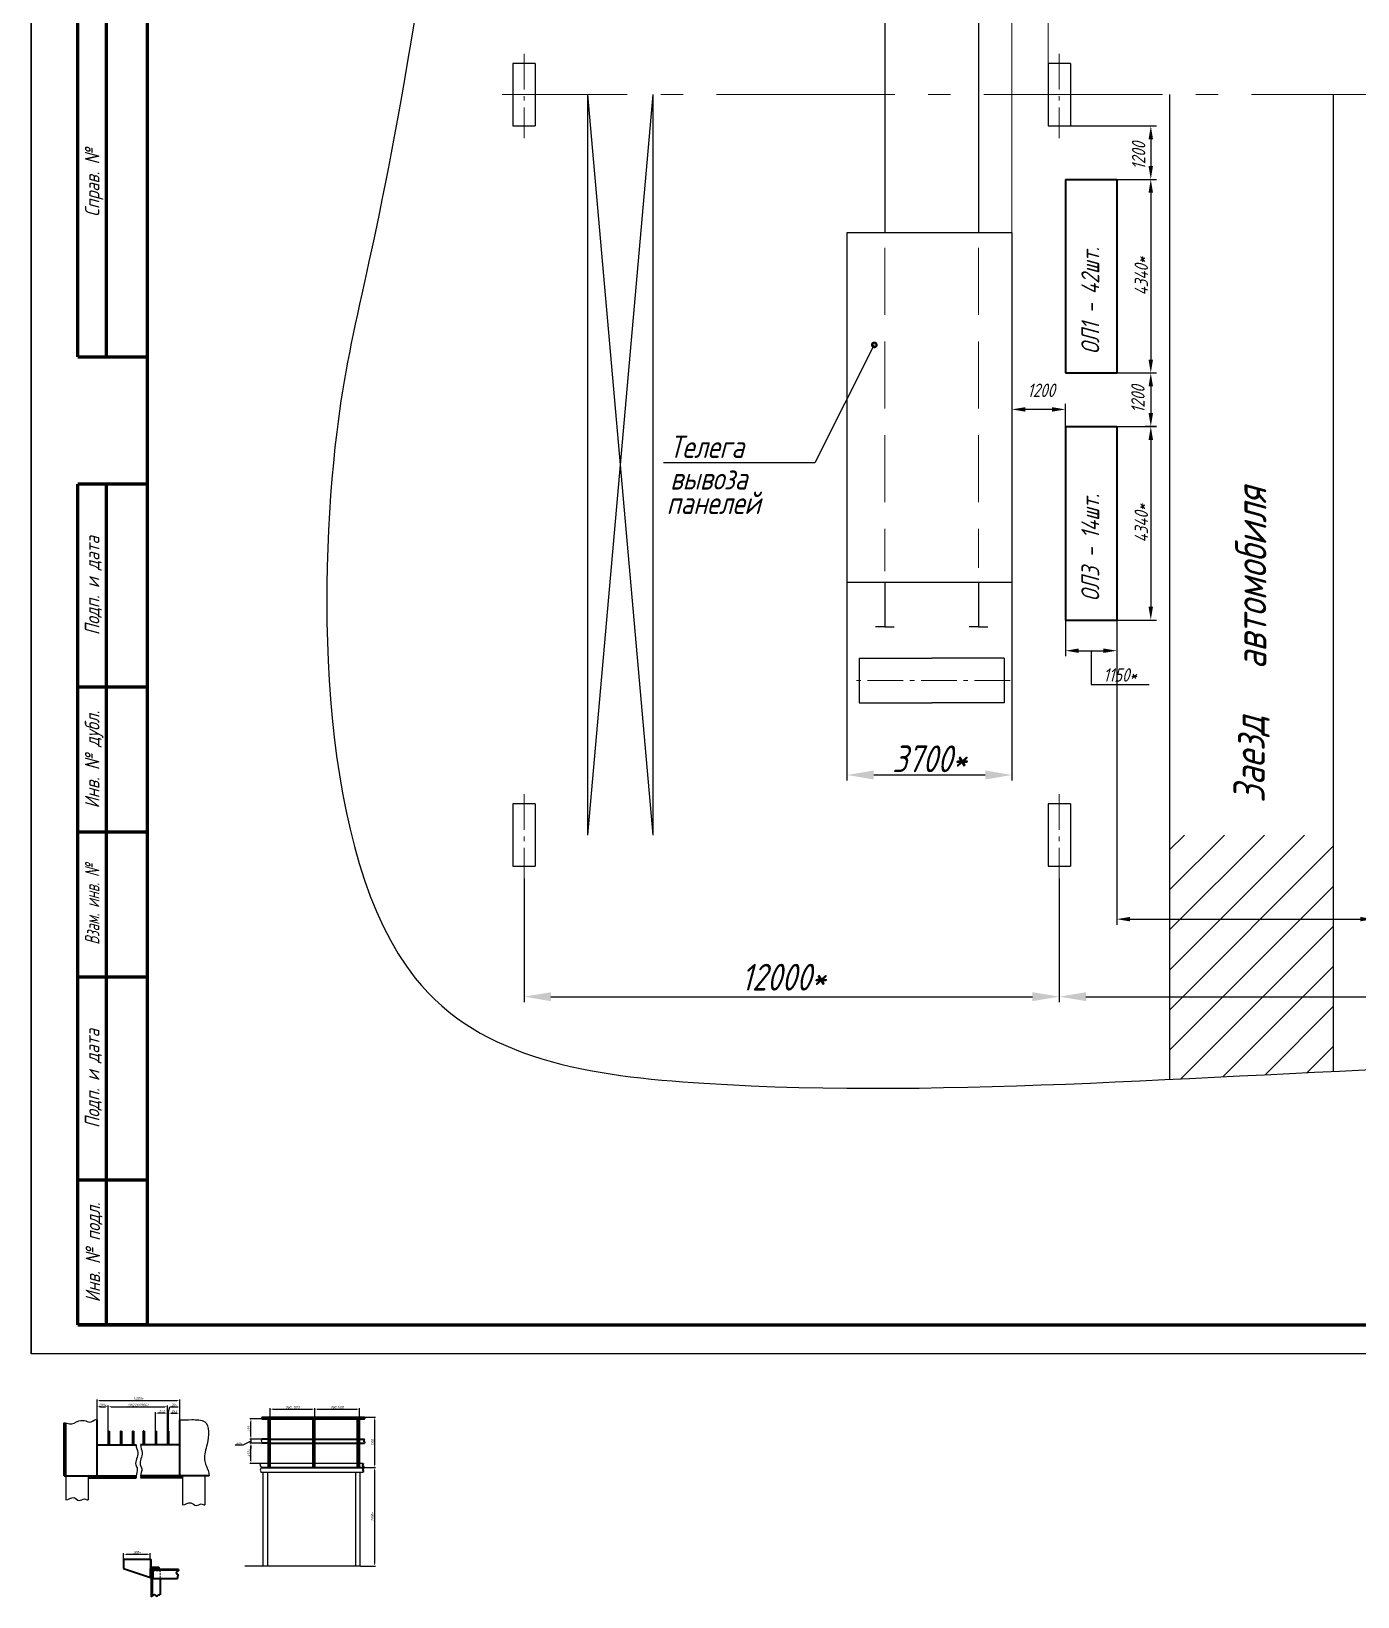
# Model space of a CAD drawing. Header units: millimetres. Extents: x -80926 to 207199, y -554506 to -32322.
# Drawn here: x -15401 to 14348, y -341581 to -306484 of the extents above; entities that cross this region are included whole.
import ezdxf
from ezdxf.enums import TextEntityAlignment as Align

# ---------------------------------------------------------------- set-up
doc = ezdxf.new("R2010")
doc.units = ezdxf.units.MM
doc.linetypes.add('GOST2.303 4', pattern=[7, 5, -2, 0])
doc.linetypes.add('GOST2.303 6', pattern=[12, 8, -1.5, 1, -1.5])
for name, color, linetype, lineweight in [('CENTER', 10, 'GOST2.303 6', 15), ('DIM', 5, 'Continuous', 15), ('Hidden', 50, 'GOST2.303 4', 15), ('KORP', 200, 'Continuous', 40)]:
    doc.layers.add(name, color=color, linetype=linetype, lineweight=lineweight)
doc.styles.add('GOST 2.304', font='CS_Gost2304.shx', dxfattribs={"oblique": 15})
doc.dimstyles.new('GOST', dxfattribs={"dimscale": 0, "dimtxt": 3, "dimasz": 3, "dimexe": 1.25, "dimexo": 0, "dimtad": 1, "dimtoh": 1, "dimdec": 3, "dimtxsty": 'GOST 2.304', "dimcen": 5, "dimadec": 3, "dimazin": 2, "dimtfac": 0.75, "dimtdec": 4, "dimtmove": 1, "dimatfit": 3, "dimfxl": 0, "dimtolj": 1, "dimarcsym": 0})

# ---------------------------------------------------------------- blocks, each defined once
blk = doc.blocks.new('*D222')
at = {"layer": 'Defpoints', "color": 0}
for p in [(2893, -318836), (6593, -318836), (2893, -323158)]:
    blk.add_point(p, dxfattribs=at)
at = {"layer": 'DIM', "color": 0, "lineweight": -2}
for p, q in [((2893, -318836), (2893, -323283)), ((6593, -318836), (6593, -323283)), ((5993, -323158), (3493, -323158))]:
    blk.add_line(p, q, dxfattribs=at)
at = {"layer": 'DIM', "color": 0}
for points in [[(3493, -323058), (3493, -323258), (2893, -323158)], [(5993, -323058), (5993, -323258), (6593, -323158)]]:
    blk.add_solid(points, dxfattribs=at)
at = {"layer": 'DIM', "color": 0, "insert": (4743, -322795), "char_height": 600, "attachment_point": 5, "style": 'GOST 2.304'}
blk.add_mtext('\\A1;3700*', dxfattribs=at)
blk = doc.blocks.new('*D223')
at = {"layer": 'Defpoints', "color": 0}
for p in [(8943, -314144), (8943, -315344), (9707, -315344)]:
    blk.add_point(p, dxfattribs=at)
at = {"layer": 'DIM', "color": 0, "lineweight": -2}
for p, q in [((8943, -314144), (9832, -314144)), ((9707, -314444), (9707, -315044)), ((8943, -315344), (9832, -315344))]:
    blk.add_line(p, q, dxfattribs=at)
at = {"layer": 'DIM', "color": 0}
for points in [[(9657, -314444), (9757, -314444), (9707, -314144)], [(9657, -315044), (9757, -315044), (9707, -315344)]]:
    blk.add_solid(points, dxfattribs=at)
at = {"layer": 'DIM', "color": 0, "insert": (9419, -314731), "char_height": 300, "attachment_point": 5, "rotation": 90, "style": 'GOST 2.304'}
blk.add_mtext('\\A1;1200', dxfattribs=at)
blk = doc.blocks.new('*D224')
at = {"layer": 'Defpoints', "color": 0}
for p in [(6593, -314703), (6593, -314961), (7793, -315344)]:
    blk.add_point(p, dxfattribs=at)
at = {"layer": 'DIM', "color": 0, "lineweight": -2}
for p, q in [((6593, -314703), (6593, -315086)), ((7493, -314961), (6893, -314961)), ((7793, -315344), (7793, -314836))]:
    blk.add_line(p, q, dxfattribs=at)
at = {"layer": 'DIM', "color": 0}
for points in [[(6893, -314911), (6893, -315011), (6593, -314961)], [(7493, -314911), (7493, -315011), (7793, -314961)]]:
    blk.add_solid(points, dxfattribs=at)
at = {"layer": 'DIM', "color": 0, "insert": (7249, -314533), "char_height": 300, "attachment_point": 5, "style": 'GOST 2.304'}
blk.add_mtext('\\A1;1200', dxfattribs=at)
blk = doc.blocks.new('*D225')
at = {"layer": 'Defpoints', "color": 0}
for p in [(7903, -308604), (8943, -309804), (9707, -309804)]:
    blk.add_point(p, dxfattribs=at)
at = {"layer": 'DIM', "color": 0, "lineweight": -2}
for p, q in [((7903, -308604), (9832, -308604)), ((9707, -308904), (9707, -309504)), ((8943, -309804), (9832, -309804))]:
    blk.add_line(p, q, dxfattribs=at)
at = {"layer": 'DIM', "color": 0}
for points in [[(9657, -308904), (9757, -308904), (9707, -308604)], [(9657, -309504), (9757, -309504), (9707, -309804)]]:
    blk.add_solid(points, dxfattribs=at)
at = {"layer": 'DIM', "color": 0, "insert": (9435, -309275), "char_height": 300, "attachment_point": 5, "rotation": 90, "style": 'GOST 2.304'}
blk.add_mtext('\\A1;1200', dxfattribs=at)
blk = doc.blocks.new('*D226')
at = {"layer": 'Defpoints', "color": 0}
for p in [(7793, -319684), (8943, -319684), (8943, -320371)]:
    blk.add_point(p, dxfattribs=at)
at = {"layer": 'DIM', "color": 0, "lineweight": -2}
for p, q in [((7793, -319684), (7793, -320496)), ((8943, -319684), (8943, -320496)), ((8093, -320371), (8643, -320371)), ((8368, -320371), (8368, -321127)), ((8368, -321127), (9668, -321127))]:
    blk.add_line(p, q, dxfattribs=at)
at = {"layer": 'DIM', "color": 0}
for points in [[(8093, -320321), (8093, -320421), (7793, -320371)], [(8643, -320321), (8643, -320421), (8943, -320371)]]:
    blk.add_solid(points, dxfattribs=at)
at = {"layer": 'DIM', "color": 0, "insert": (9018, -320915), "char_height": 300, "attachment_point": 5, "style": 'GOST 2.304'}
blk.add_mtext('\\A1;1150*', dxfattribs=at)
blk = doc.blocks.new('*D227')
at = {"layer": 'Defpoints', "color": 0}
for p in [(8943, -309804), (8943, -314144), (9707, -314144)]:
    blk.add_point(p, dxfattribs=at)
at = {"layer": 'DIM', "color": 0, "lineweight": -2}
for p, q in [((8943, -309804), (9832, -309804)), ((9707, -310104), (9707, -313844)), ((8943, -314144), (9832, -314144))]:
    blk.add_line(p, q, dxfattribs=at)
at = {"layer": 'DIM', "color": 0}
for points in [[(9657, -310104), (9757, -310104), (9707, -309804)], [(9657, -313844), (9757, -313844), (9707, -314144)]]:
    blk.add_solid(points, dxfattribs=at)
at = {"layer": 'DIM', "color": 0, "insert": (9494, -311974), "char_height": 300, "attachment_point": 5, "rotation": 90, "style": 'GOST 2.304'}
blk.add_mtext('\\A1;4340*', dxfattribs=at)
blk = doc.blocks.new('*D228')
at = {"layer": 'Defpoints', "color": 0}
for p in [(9832, -315344), (8943, -319684), (9707, -319684)]:
    blk.add_point(p, dxfattribs=at)
at = {"layer": 'DIM', "color": 0, "lineweight": -2}
for p, q in [((9832, -315344), (9582, -315344)), ((9707, -315644), (9707, -319384)), ((8943, -319684), (9832, -319684))]:
    blk.add_line(p, q, dxfattribs=at)
at = {"layer": 'DIM', "color": 0}
for points in [[(9657, -315644), (9757, -315644), (9707, -315344)], [(9657, -319384), (9757, -319384), (9707, -319684)]]:
    blk.add_solid(points, dxfattribs=at)
at = {"layer": 'DIM', "color": 0, "insert": (9495, -317514), "char_height": 300, "attachment_point": 5, "rotation": 90, "style": 'GOST 2.304'}
blk.add_mtext('\\A1;4340*', dxfattribs=at)
blk = doc.blocks.new('*D231')
at = {"layer": 'Defpoints', "color": 0}
for p in [(7653, -325479), (19653, -325479), (19653, -328128)]:
    blk.add_point(p, dxfattribs=at)
at = {"layer": 'DIM', "color": 0, "lineweight": -2}
for p, q in [((7653, -325479), (7653, -328253)), ((19653, -325479), (19653, -328253)), ((8253, -328128), (19053, -328128))]:
    blk.add_line(p, q, dxfattribs=at)
at = {"layer": 'DIM', "color": 0}
for points in [[(8253, -328028), (8253, -328228), (7653, -328128)], [(19053, -328028), (19053, -328228), (19653, -328128)]]:
    blk.add_solid(points, dxfattribs=at)
at = {"layer": 'DIM', "color": 0, "insert": (16787, -327652), "char_height": 600, "attachment_point": 5, "style": 'GOST 2.304'}
blk.add_mtext('\\A1;12000*', dxfattribs=at)
blk = doc.blocks.new('*D232')
at = {"layer": 'Defpoints', "color": 0}
for p in [(-4347, -325479), (7653, -325479), (7653, -328128)]:
    blk.add_point(p, dxfattribs=at)
at = {"layer": 'DIM', "color": 0, "lineweight": -2}
for p, q in [((-4347, -325479), (-4347, -328253)), ((7653, -325479), (7653, -328253)), ((-3747, -328128), (7053, -328128))]:
    blk.add_line(p, q, dxfattribs=at)
at = {"layer": 'DIM', "color": 0}
for points in [[(-3747, -328028), (-3747, -328228), (-4347, -328128)], [(7053, -328028), (7053, -328228), (7653, -328128)]]:
    blk.add_solid(points, dxfattribs=at)
at = {"layer": 'DIM', "color": 0, "insert": (1469, -327691), "char_height": 600, "attachment_point": 5, "style": 'GOST 2.304'}
blk.add_mtext('\\A1;12000*', dxfattribs=at)
blk = doc.blocks.new('*D235')
at = {"layer": 'Defpoints', "color": 0}
for p in [(8943, -319838), (14703, -323914), (14703, -326390)]:
    blk.add_point(p, dxfattribs=at)
at = {"layer": 'DIM', "color": 0, "lineweight": -2}
for p, q in [((8943, -319838), (8943, -326515)), ((14703, -323914), (14703, -326515)), ((9243, -326390), (14403, -326390))]:
    blk.add_line(p, q, dxfattribs=at)
at = {"layer": 'DIM', "color": 0}
for points in [[(9243, -326340), (9243, -326440), (8943, -326390)], [(14403, -326340), (14403, -326440), (14703, -326390)]]:
    blk.add_solid(points, dxfattribs=at)
at = {"layer": 'DIM', "color": 0, "insert": (15458, -326177), "char_height": 300, "attachment_point": 5, "style": 'GOST 2.304'}
blk.add_mtext('\\A1;5760*', dxfattribs=at)
blk = doc.blocks.new('*D300')
at = {"layer": 'Defpoints', "color": 0, "ltscale": 20}
for p in [(-7946, -338686), (-8021, -340894), (-7707, -340894)]:
    blk.add_point(p, dxfattribs=at)
at = {"layer": 'DIM', "color": 0, "lineweight": -2, "ltscale": 20}
for p, q in [((-7946, -338686), (-7682, -338686)), ((-7707, -338746), (-7707, -340834)), ((-8021, -340894), (-7682, -340894))]:
    blk.add_line(p, q, dxfattribs=at)
at = {"layer": 'DIM', "color": 0, "ltscale": 20}
for points in [[(-7717, -338746), (-7697, -338746), (-7707, -338686)], [(-7717, -340834), (-7697, -340834), (-7707, -340894)]]:
    blk.add_solid(points, dxfattribs=at)
at = {"layer": 'DIM', "color": 0, "ltscale": 20, "insert": (-7750, -339790), "char_height": 60, "attachment_point": 5, "rotation": 90, "style": 'GOST 2.304'}
blk.add_mtext('\\A1;2200*', dxfattribs=at)
blk = doc.blocks.new('*D301')
at = {"layer": 'Defpoints', "color": 0, "ltscale": 20}
for p in [(-10042, -337561), (-9042, -337376), (-9042, -337561)]:
    blk.add_point(p, dxfattribs=at)
at = {"layer": 'DIM', "color": 0, "lineweight": -2, "ltscale": 20}
for p, q in [((-10042, -337561), (-10042, -337351)), ((-9982, -337376), (-9102, -337376)), ((-9042, -337561), (-9042, -337351))]:
    blk.add_line(p, q, dxfattribs=at)
at = {"layer": 'DIM', "color": 0, "ltscale": 20}
for points in [[(-9982, -337366), (-9982, -337386), (-10042, -337376)], [(-9102, -337366), (-9102, -337386), (-9042, -337376)]]:
    blk.add_solid(points, dxfattribs=at)
at = {"layer": 'DIM', "color": 0, "ltscale": 20, "insert": (-9542, -337334), "char_height": 60, "attachment_point": 5, "style": 'GOST 2.304'}
blk.add_mtext('\\A1;900...1100', dxfattribs=at)
blk = doc.blocks.new('*D302')
at = {"layer": 'Defpoints', "color": 0, "ltscale": 20}
for p in [(-9042, -337556), (-8042, -337376), (-8042, -337561)]:
    blk.add_point(p, dxfattribs=at)
at = {"layer": 'DIM', "color": 0, "lineweight": -2, "ltscale": 20}
for p, q in [((-9042, -337556), (-9042, -337351)), ((-8982, -337376), (-8102, -337376)), ((-8042, -337561), (-8042, -337351))]:
    blk.add_line(p, q, dxfattribs=at)
at = {"layer": 'DIM', "color": 0, "ltscale": 20}
for points in [[(-8982, -337366), (-8982, -337386), (-9042, -337376)], [(-8102, -337366), (-8102, -337386), (-8042, -337376)]]:
    blk.add_solid(points, dxfattribs=at)
at = {"layer": 'DIM', "color": 0, "ltscale": 20, "insert": (-8542, -337334), "char_height": 60, "attachment_point": 5, "style": 'GOST 2.304'}
blk.add_mtext('\\A1;900..1100', dxfattribs=at)
blk = doc.blocks.new('*D303')
at = {"layer": 'Defpoints', "color": 0, "ltscale": 20}
for p in [(-7928, -337556), (-7946, -338686), (-7707, -338686)]:
    blk.add_point(p, dxfattribs=at)
at = {"layer": 'DIM', "color": 0, "lineweight": -2, "ltscale": 20}
for p, q in [((-7928, -337556), (-7682, -337556)), ((-7707, -337616), (-7707, -338626)), ((-7946, -338686), (-7682, -338686))]:
    blk.add_line(p, q, dxfattribs=at)
at = {"layer": 'DIM', "color": 0, "ltscale": 20}
for points in [[(-7717, -337616), (-7697, -337616), (-7707, -337556)], [(-7717, -338626), (-7697, -338626), (-7707, -338686)]]:
    blk.add_solid(points, dxfattribs=at)
at = {"layer": 'DIM', "color": 0, "ltscale": 20, "insert": (-7750, -338121), "char_height": 60, "attachment_point": 5, "rotation": 90, "style": 'GOST 2.304'}
blk.add_mtext('\\A1;1100', dxfattribs=at)
blk = doc.blocks.new('*D304')
at = {"layer": 'Defpoints', "color": 0, "ltscale": 20}
for p in [(-10476, -338136), (-10228, -338136), (-10257, -338592)]:
    blk.add_point(p, dxfattribs=at)
at = {"layer": 'DIM', "color": 0, "lineweight": -2, "ltscale": 20}
for p, q in [((-10228, -338136), (-10501, -338136)), ((-10476, -338532), (-10476, -338196)), ((-10257, -338592), (-10501, -338592))]:
    blk.add_line(p, q, dxfattribs=at)
at = {"layer": 'DIM', "color": 0, "ltscale": 20}
for points in [[(-10486, -338196), (-10466, -338196), (-10476, -338136)], [(-10486, -338532), (-10466, -338532), (-10476, -338592)]]:
    blk.add_solid(points, dxfattribs=at)
at = {"layer": 'DIM', "color": 0, "ltscale": 20, "insert": (-10519, -338364), "char_height": 60, "attachment_point": 5, "rotation": 90, "style": 'GOST 2.304'}
blk.add_mtext('\\A1;450*', dxfattribs=at)
blk = doc.blocks.new('*D305')
at = {"layer": 'Defpoints', "color": 0, "ltscale": 20}
for p in [(-10475, -338136), (-10228, -338046), (-10228, -338136)]:
    blk.add_point(p, dxfattribs=at)
at = {"layer": 'DIM', "color": 0, "lineweight": -2, "ltscale": 20}
for p, q in [((-10475, -337986), (-10475, -337926)), ((-10655, -338182), (-10831, -338182)), ((-10475, -338091), (-10655, -338182)), ((-10228, -338046), (-10500, -338046)), ((-10228, -338136), (-10500, -338136)), ((-10475, -338046), (-10475, -338136)), ((-10475, -338046), (-10475, -338136)), ((-10475, -338196), (-10475, -338256))]:
    blk.add_line(p, q, dxfattribs=at)
at = {"layer": 'DIM', "color": 0, "ltscale": 20}
for points in [[(-10485, -337986), (-10465, -337986), (-10475, -338046)], [(-10485, -338196), (-10465, -338196), (-10475, -338136)]]:
    blk.add_solid(points, dxfattribs=at)
at = {"layer": 'DIM', "color": 0, "ltscale": 20, "insert": (-10743, -338139), "char_height": 60, "attachment_point": 5, "style": 'GOST 2.304'}
blk.add_mtext('\\A1;60*', dxfattribs=at)
blk = doc.blocks.new('*D306')
at = {"layer": 'Defpoints', "color": 0, "ltscale": 20}
for p in [(-10475, -337596), (-10082, -337596), (-10082, -338046)]:
    blk.add_point(p, dxfattribs=at)
at = {"layer": 'DIM', "color": 0, "lineweight": -2, "ltscale": 20}
for p, q in [((-10082, -337596), (-10500, -337596)), ((-10475, -337986), (-10475, -337656)), ((-10082, -338046), (-10500, -338046))]:
    blk.add_line(p, q, dxfattribs=at)
at = {"layer": 'DIM', "color": 0, "ltscale": 20}
for points in [[(-10485, -337656), (-10465, -337656), (-10475, -337596)], [(-10485, -337986), (-10465, -337986), (-10475, -338046)]]:
    blk.add_solid(points, dxfattribs=at)
at = {"layer": 'DIM', "color": 0, "ltscale": 20, "insert": (-10518, -337821), "char_height": 60, "attachment_point": 5, "rotation": 90, "style": 'GOST 2.304'}
blk.add_mtext('\\A1;450', dxfattribs=at)
blk = doc.blocks.new('*D307')
at = {"layer": 'Defpoints', "color": 0, "ltscale": 20}
for p in [(-13927, -337616), (-13674, -337323), (-13674, -337873)]:
    blk.add_point(p, dxfattribs=at)
at = {"layer": 'DIM', "color": 0, "lineweight": -2, "ltscale": 20}
for p, q in [((-13927, -337616), (-13927, -337298)), ((-13867, -337323), (-13734, -337323)), ((-13674, -337873), (-13674, -337298))]:
    blk.add_line(p, q, dxfattribs=at)
at = {"layer": 'DIM', "color": 0, "ltscale": 20}
for points in [[(-13867, -337313), (-13867, -337333), (-13927, -337323)], [(-13734, -337313), (-13734, -337333), (-13674, -337323)]]:
    blk.add_solid(points, dxfattribs=at)
at = {"layer": 'DIM', "color": 0, "ltscale": 20, "insert": (-13801, -337280), "char_height": 60, "attachment_point": 5, "style": 'GOST 2.304'}
blk.add_mtext('\\A1;280*', dxfattribs=at)
blk = doc.blocks.new('*D308')
at = {"layer": 'Defpoints', "color": 0, "ltscale": 20}
for p in [(-12344, -337323), (-13674, -337873), (-12344, -337873)]:
    blk.add_point(p, dxfattribs=at)
at = {"layer": 'DIM', "color": 0, "lineweight": -2, "ltscale": 20}
for p, q in [((-13674, -337873), (-13674, -337298)), ((-13614, -337323), (-12404, -337323)), ((-12344, -337873), (-12344, -337298))]:
    blk.add_line(p, q, dxfattribs=at)
at = {"layer": 'DIM', "color": 0, "ltscale": 20}
for points in [[(-13614, -337313), (-13614, -337333), (-13674, -337323)], [(-12404, -337313), (-12404, -337333), (-12344, -337323)]]:
    blk.add_solid(points, dxfattribs=at)
at = {"layer": 'DIM', "color": 0, "ltscale": 20, "insert": (-13009, -337280), "char_height": 60, "attachment_point": 5, "style": 'GOST 2.304'}
blk.add_mtext('\\A1;39х273=10647', dxfattribs=at)
blk = doc.blocks.new('*D309')
at = {"layer": 'Defpoints', "color": 0, "ltscale": 20}
for p in [(-12324, -337466), (-12344, -337873), (-12324, -337873)]:
    blk.add_point(p, dxfattribs=at)
at = {"layer": 'DIM', "color": 0, "lineweight": -2, "ltscale": 20}
for p, q in [((-12404, -337466), (-12464, -337466)), ((-12344, -337873), (-12344, -337441)), ((-12344, -337466), (-12324, -337466)), ((-12344, -337466), (-12324, -337466)), ((-12334, -337466), (-12290, -337325)), ((-12324, -337873), (-12324, -337441)), ((-12290, -337325), (-12108, -337325)), ((-12264, -337466), (-12204, -337466))]:
    blk.add_line(p, q, dxfattribs=at)
at = {"layer": 'DIM', "color": 0, "ltscale": 20}
for points in [[(-12404, -337456), (-12404, -337476), (-12344, -337466)], [(-12264, -337456), (-12264, -337476), (-12324, -337466)]]:
    blk.add_solid(points, dxfattribs=at)
at = {"layer": 'DIM', "color": 0, "ltscale": 20, "insert": (-12199, -337283), "char_height": 60, "attachment_point": 5, "style": 'GOST 2.304'}
blk.add_mtext('\\A1;20*', dxfattribs=at)
blk = doc.blocks.new('*D310')
at = {"layer": 'Defpoints', "color": 0, "ltscale": 20}
for p in [(-12071, -337466), (-12071, -337616), (-12324, -337873)]:
    blk.add_point(p, dxfattribs=at)
at = {"layer": 'DIM', "color": 0, "lineweight": -2, "ltscale": 20}
for p, q in [((-12324, -337873), (-12324, -337441)), ((-12264, -337466), (-12131, -337466)), ((-12071, -337616), (-12071, -337441))]:
    blk.add_line(p, q, dxfattribs=at)
at = {"layer": 'DIM', "color": 0, "ltscale": 20}
for points in [[(-12264, -337456), (-12264, -337476), (-12324, -337466)], [(-12131, -337456), (-12131, -337476), (-12071, -337466)]]:
    blk.add_solid(points, dxfattribs=at)
at = {"layer": 'DIM', "color": 0, "ltscale": 20, "insert": (-12197, -337423), "char_height": 60, "attachment_point": 5, "style": 'GOST 2.304'}
blk.add_mtext('\\A1;253', dxfattribs=at)
blk = doc.blocks.new('*D311')
at = {"layer": 'Defpoints', "color": 0, "ltscale": 20}
for p in [(-12071, -337182), (-13927, -337616), (-12071, -337616)]:
    blk.add_point(p, dxfattribs=at)
at = {"layer": 'DIM', "color": 0, "lineweight": -2, "ltscale": 20}
for p, q in [((-13927, -337616), (-13927, -337157)), ((-13867, -337182), (-12131, -337182)), ((-12071, -337616), (-12071, -337157))]:
    blk.add_line(p, q, dxfattribs=at)
at = {"layer": 'DIM', "color": 0, "ltscale": 20}
for points in [[(-13867, -337172), (-13867, -337192), (-13927, -337182)], [(-12131, -337172), (-12131, -337192), (-12071, -337182)]]:
    blk.add_solid(points, dxfattribs=at)
at = {"layer": 'DIM', "color": 0, "ltscale": 20, "insert": (-12999, -337140), "char_height": 60, "attachment_point": 5, "style": 'GOST 2.304'}
blk.add_mtext('\\A1;11200*', dxfattribs=at)
blk = doc.blocks.new('*D312')
at = {"layer": 'Defpoints', "color": 0, "ltscale": 20}
for p in [(-13331, -340750), (-12731, -340629), (-12731, -340750)]:
    blk.add_point(p, dxfattribs=at)
at = {"layer": 'DIM', "color": 0, "lineweight": -2, "ltscale": 20}
for p, q in [((-13331, -340750), (-13331, -340604)), ((-13271, -340629), (-12791, -340629)), ((-12731, -340750), (-12731, -340604))]:
    blk.add_line(p, q, dxfattribs=at)
at = {"layer": 'DIM', "color": 0, "ltscale": 20}
for points in [[(-13271, -340619), (-13271, -340639), (-13331, -340629)], [(-12791, -340619), (-12791, -340639), (-12731, -340629)]]:
    blk.add_solid(points, dxfattribs=at)
at = {"layer": 'DIM', "color": 0, "ltscale": 20, "insert": (-13031, -340586), "char_height": 60, "attachment_point": 5, "style": 'GOST 2.304'}
blk.add_mtext('\\A1;300*', dxfattribs=at)
blk = doc.blocks.new('*D321')
at = {"layer": 'Defpoints', "color": 0, "ltscale": 20}
for p in [(-12617, -337466), (-12617, -337873), (-12344, -337873)]:
    blk.add_point(p, dxfattribs=at)
at = {"layer": 'DIM', "color": 0, "lineweight": -2, "ltscale": 20}
for p, q in [((-12617, -337873), (-12617, -337441)), ((-12404, -337466), (-12557, -337466)), ((-12344, -337873), (-12344, -337441))]:
    blk.add_line(p, q, dxfattribs=at)
at = {"layer": 'DIM', "color": 0, "ltscale": 20}
for points in [[(-12557, -337456), (-12557, -337476), (-12617, -337466)], [(-12404, -337456), (-12404, -337476), (-12344, -337466)]]:
    blk.add_solid(points, dxfattribs=at)
at = {"layer": 'DIM', "color": 0, "ltscale": 20, "insert": (-12480, -337423), "char_height": 60, "attachment_point": 5, "style": 'GOST 2.304'}
blk.add_mtext('\\A1;273', dxfattribs=at)

msp = doc.modelspace()

# ---------------------------------------------------------------- hatches: boundary and pattern name
at = {"ltscale": 100}
h = msp.add_hatch(dxfattribs=at)
h.set_pattern_fill('ANSI31', color=256, scale=200, style=0)
edge = h.paths.add_edge_path()
edge.add_line((13799.4283, -324503.9469), (10127.3062, -324503.9469))
edge.add_line((10127.3062, -324503.9469), (10127.3062, -329983.0526))
edge.add_spline(control_points=[(10127.3062, -329983.0526), (11344.2709, -329924.1731), (12568.9691, -329860.2392), (13799.4283, -329803.2219)], knot_values=[42725.6906691885, 42725.6906691885, 42725.6906691885, 42725.6906691885, 46500.7732004951, 46500.7732004951, 46500.7732004951, 46500.7732004951], degree=3, periodic=0)
edge.add_line((13799.4283, -329803.2219), (13799.4283, -324503.9469))
at = {"ltscale": 20}
h = msp.add_hatch(dxfattribs=at)
h.set_pattern_fill('ANSI31', color=256, scale=7, style=0)
h.paths.add_polyline_path([(-12530.8839, -340937.9313, 0.4142135624), (-12538.8839, -340929.9313), (-12676.8839, -340929.9313, -0.4142135624), (-12710.8839, -340895.9313), (-12710.8839, -340757.9313, 0.4142135624), (-12718.8839, -340749.9313), (-12730.8839, -340749.9313), (-12730.8839, -340949.9313), (-12530.8839, -340949.9313)])
h = msp.add_hatch(dxfattribs=at)
h.set_pattern_fill('ANSI31', color=256, scale=7, angle=90, style=0)
h.paths.add_polyline_path([(-12530.8839, -340961.9313), (-12530.8839, -340949.9313), (-12730.8839, -340949.9313), (-12730.8839, -341149.9313), (-12718.8839, -341149.9313, 0.4142135624), (-12710.8839, -341141.9313), (-12710.8839, -341003.9313, -0.4142135624), (-12676.8839, -340969.9313), (-12538.8839, -340969.9313, 0.4142135624)])

# ---------------------------------------------------------------- linework, layer by layer
for p, q in [((-15400.6882, -336138.7465), (-15400.6882, -297528.7465)), ((5842.6579, -302162.6921), (5842.6579, -310998.2948)), ((3742.6579, -302198.4921), (3742.6579, -310998.2948)), ((-4097.3421, -307203.9469), (-4597.3421, -307203.9469)), ((-4597.3421, -307203.9469), (-4597.3421, -308603.9469)), ((-4097.3421, -307203.9469), (-4097.3421, -308603.9469)), ((7902.6579, -307203.9469), (7402.6579, -307203.9469)), ((7402.6579, -307203.9469), (7402.6579, -308603.9469)), ((7902.6579, -307203.9469), (7902.6579, -308603.9469)), ((-4597.3421, -308603.9469), (-4097.3421, -308603.9469)), ((7402.6579, -308603.9469), (7902.6579, -308603.9469)), ((2892.6579, -310998.2948), (2892.6579, -318835.9661)), ((6592.6579, -310998.2948), (2892.6579, -310998.2948)), ((6592.6579, -310998.2948), (6592.6579, -318835.9661)), ((7792.6579, -315343.9469), (8942.6579, -315343.9469)), ((2892.6579, -318835.9661), (6592.6579, -318835.9661)), ((3742.6579, -318835.9661), (3742.6579, -319833.8976)), ((5842.6579, -318835.9661), (5842.6579, -319833.8976)), ((3742.6579, -319833.8976), (3532.327, -319833.8976)), ((3742.6579, -319833.8976), (3952.9887, -319833.8976)), ((5842.6579, -319833.8976), (5632.327, -319833.8976)), ((5842.6579, -319833.8976), (6052.9887, -319833.8976)), ((3163.8026, -320537.124), (3163.8026, -321537.124)), ((3163.8026, -320537.124), (4792.6579, -320537.124)), ((6421.5132, -320537.124), (4792.6579, -320537.124)), ((6421.5132, -320537.124), (6421.5132, -321537.124)), ((3163.8026, -321537.124), (4792.6579, -321537.124)), ((6421.5132, -321537.124), (4792.6579, -321537.124)), ((-4097.3421, -323803.9469), (-4597.3421, -323803.9469)), ((-4597.3421, -323803.9469), (-4597.3421, -325203.9469)), ((-4097.3421, -323803.9469), (-4097.3421, -325203.9469)), ((7902.6579, -323803.9469), (7402.6579, -323803.9469)), ((7402.6579, -323803.9469), (7402.6579, -325203.9469)), ((7902.6579, -323803.9469), (7902.6579, -325203.9469)), ((-4597.3421, -325203.9469), (-4097.3421, -325203.9469)), ((7402.6579, -325203.9469), (7902.6579, -325203.9469)), ((83299.3118, -336138.7465), (-15400.6882, -336138.7465)), ((-12006.6233, -338872.559), (-12006.6233, -339525.0779)), ((-11506.6233, -338872.559), (-11506.6233, -339525.0779))]:
    msp.add_line(p, q)
for p, q in [((-15400.6882, -297528.7465), (-15400.6882, -336138.7465)), ((-14627.0011, -338872.559), (-14627.0011, -339411.3617)), ((-14127.0011, -338872.559), (-14127.0011, -339411.3617)), ((-8141.0805, -340893.9899), (-10614.0937, -340893.9899))]:
    msp.add_line(p, q, dxfattribs=at)
at = {"color": 1, "linetype": 'Continuous', "lineweight": 25, "ltscale": 100}
for p, q in [((-15400.6882, -297528.7465), (-15400.6882, -336138.7465)), ((3506.2777, -313514.8728), (2175.0552, -316156.8535)), ((2175.0552, -316156.8535), (-1223.7918, -316156.8535))]:
    msp.add_line(p, q, dxfattribs=at)
at = {"color": 7, "linetype": 'Continuous', "lineweight": 60}
for p, q in [((-14360.6882, -313778.7465), (-14360.6882, -298178.7465)), ((-13710.6882, -313778.7465), (-13710.6882, -298178.7465)), ((-12800.6882, -298178.7465), (-12800.6882, -313778.7465)), ((-14360.6882, -313778.7465), (-12800.6882, -313778.7465)), ((-14360.6882, -335488.7465), (-14360.6882, -316638.7465)), ((-12800.6882, -316638.7465), (-14360.6882, -316638.7465)), ((-13710.6882, -335488.7465), (-13710.6882, -316638.7465)), ((-12800.6882, -316638.7465), (-12800.6882, -335488.7465)), ((-12800.6882, -321188.7465), (-14360.6882, -321188.7465)), ((-12800.6882, -324438.7465), (-14360.6882, -324438.7465)), ((-12800.6882, -327688.7465), (-14360.6882, -327688.7465)), ((-12800.6882, -332238.7465), (-14360.6882, -332238.7465)), ((-14360.6882, -335488.7465), (109949.3118, -335488.7465)), ((-12800.6882, -335488.7465), (-14360.6882, -335488.7465))]:
    msp.add_line(p, q, dxfattribs=at)
at = {"color": 7, "linetype": 'Continuous', "lineweight": 60, "ltscale": 100}
msp.add_line((-12800.6882, -298178.7465), (-12800.6882, -335488.7465), dxfattribs=at)
at = {"ltscale": 100}
for p, q in [((-2927.6612, -307903.9469), (-2927.6612, -324503.9469)), ((-1461.1154, -307903.9469), (-2927.6612, -324503.9469)), ((-2927.6612, -307903.9469), (-1461.1154, -324503.9469)), ((-1461.1154, -307903.9469), (-1461.1154, -324503.9469)), ((10127.3062, -307903.9469), (10127.3062, -329983.0526)), ((13799.4283, -307903.9469), (13799.4283, -329803.2219)), ((-15400.6882, -336138.7465), (-15400.6882, -336138.7465)), ((-10256.5489, -338585.9899), (-10082.4274, -338585.9899)), ((-10042.4274, -338585.9899), (-9082.4274, -338585.9899)), ((-9042.4274, -338585.9899), (-8082.4274, -338585.9899)), ((-8042.4274, -338585.9899), (-7956.7781, -338585.9899)), ((-10254.3941, -338785.9899), (-7954.6233, -338785.9899)), ((-10205.4504, -338785.9899), (-10205.4504, -340482.8641)), ((-10105.4504, -338785.9899), (-10105.4504, -340482.8641)), ((-8131.0805, -338785.9899), (-8131.0805, -340482.8641)), ((-8031.0805, -338785.9899), (-8031.0805, -340482.8641)), ((-10205.4504, -340482.8641), (-10205.4504, -340885.9899)), ((-10105.4504, -340482.8641), (-10105.4504, -340885.9899)), ((-8131.0805, -340482.8641), (-8131.0805, -340885.9899)), ((-8031.0805, -340482.8641), (-8031.0805, -340885.9899)), ((-10205.4504, -340885.9899), (-10215.4504, -340885.9899)), ((-10215.4504, -340885.9899), (-10215.4504, -340893.9899)), ((-10095.4504, -340893.9899), (-10215.4504, -340893.9899)), ((-10205.4504, -340885.9899), (-10105.4504, -340885.9899)), ((-10105.4504, -340885.9899), (-10095.4504, -340885.9899)), ((-10095.4504, -340885.9899), (-10095.4504, -340893.9899)), ((-8131.0805, -340885.9899), (-8141.0805, -340885.9899)), ((-8141.0805, -340885.9899), (-8141.0805, -340893.9899)), ((-8021.0805, -340893.9899), (-8141.0805, -340893.9899)), ((-8131.0805, -340885.9899), (-8021.0805, -340885.9899)), ((-8021.0805, -340885.9899), (-8021.0805, -340893.9899))]:
    msp.add_line(p, q, dxfattribs=at)
at = {"color": 1, "linetype": 'Continuous', "lineweight": 25, "ltscale": 100, "const_width": 100}
msp.add_lwpolyline([(3531.2777, -313514.8728, 1), (3481.2777, -313514.8728, 1)], format="xyb", close=True, dxfattribs=at)
msp.add_open_spline([(-6391.6721, -304103.9469), (-6539.0869, -304510.5237), (-7593.8484, -311447.1481), (-8990.4567, -314571.8286), (-8967.2601, -329031.0901), (2645.5737, -330696.4969), (16923.3895, -329264.1046), (34735.8984, -329998.1005), (50856.0059, -329836.9321), (72116.3727, -329355.3163), (82007.7686, -330752.1078), (82599.1026, -321086.1843), (82921.1958, -313174.5372), (83700.5195, -306761.4353), (83438.3072, -302457.8576), (81910.1969, -302749.5348), (80198.5862, -302557.446), (79191.758, -302246.4466)], degree=3, knots=[801.6625174448, 801.6625174448, 801.6625174448, 801.6625174448, 2111.8071712127, 11138.3698301209, 23394.6988272199, 31668.3245429155, 50102.1857783468, 67549.1935370648, 85138.7487895182, 97029.3574073722, 117856.6013994624, 126232.1472898463, 136100.3298398128, 142525.9250569345, 147083.6997114652, 148988.7913002833, 149566.3012723248, 149566.3012723248, 149566.3012723248, 149566.3012723248])
at = {"ltscale": 20}
for points, start_tangent, end_tangent in [([(-14667.0011, -337685.7021), (-14546.4207, -337708.7121), (-14331.6193, -337641.0004), (-14175.9267, -337639.5595), (-14060.5975, -337664.0517), (-13927.0011, -337615.8678)], (0.9751375901, 0.2216002717), (0.8684819419, -0.495720805)), ([(-12070.5573, -337615.8678), (-11803.5526, -337611.7531), (-11509.8832, -337662.1951), (-11459.3636, -338158.5132), (-11514.4253, -338507.0185), (-11482.3062, -338640.0018), (-11413.8524, -338872.559)], (0.9992482323, 0.038768161), (-0.0180119492, -0.9998377717)), ([(-14627.0011, -339411.3617), (-14446.3164, -339360.7234), (-14322.793, -339422.4457), (-14207.6929, -339388.779), (-14127.0011, -339411.3617)], (0.9994275684, 0.0338309845), (0.9863469197, -0.1646807638)), ([(-12006.6233, -339525.0779), (-11825.9387, -339474.4396), (-11702.4152, -339536.1619), (-11587.3152, -339502.4952), (-11506.6233, -339525.0779)], (0.9994275684, 0.0338309845), (0.9863469197, -0.1646807638))]:
    msp.add_spline(points, degree=3, dxfattribs=dict(at, start_tangent=start_tangent, end_tangent=end_tangent))
at = {"ltscale": 100}
for points, start_tangent, end_tangent in [([(-10227.7807, -337555.9899), (-10234.5822, -337573.151), (-10221.0759, -337582.058), (-10227.8303, -337588.2659), (-10227.8303, -337595.9899)], (-0.1398357732, -0.9901747101), (-0.1371038361, -0.9905566809)), ([(-10227.8303, -338045.9899), (-10242.5913, -338093.9899), (-10228.3138, -338111.5522), (-10228.3138, -338135.9899)], (-0.2565827121, -0.966522277), (-0.1581476499, -0.9874154753)), ([(-10256.5489, -338585.9899), (-10273.7448, -338634.9687), (-10246.3404, -338676.3194), (-10265.6861, -338740.762), (-10254.3941, -338774.2878), (-10254.3941, -338785.9899)], (-0.0411446397, -0.9991532008), (0.2044155948, -0.9788841937))]:
    msp.add_spline(points, degree=3, dxfattribs=dict(at, start_tangent=start_tangent, end_tangent=end_tangent))
at = {"ltscale": 20}
for points in [[(-13048.5693, -338172.559), (-13055.9097, -338233.2145), (-12953.5146, -338379.8523), (-13108.1051, -338571.0207), (-12992.795, -338731.6197), (-13060.3409, -338835.2624), (-13044.8372, -338897.6476), (-13048.5693, -338912.559)], [(-12948.9891, -338172.559), (-12956.3294, -338233.2145), (-12853.9343, -338379.8523), (-13008.5248, -338571.0207), (-12893.2147, -338731.6197), (-12960.7606, -338835.2624), (-12945.257, -338897.6476), (-12948.9891, -338912.559)]]:
    msp.add_open_spline(points, degree=3, knots=[0, 0, 0, 0, 183.2940871249, 460.1035519631, 554.5796657973, 716.094933478, 756.094933478, 756.094933478, 756.094933478, 756.094933478], dxfattribs=at)
at = {"layer": 'CENTER', "ltscale": 100}
for p, q in [((-4347.3421, -306988.464), (-4347.3421, -308878.9872)), ((7652.6579, -306988.464), (7652.6579, -308878.9872)), ((6555.9561, -321037.124), (3064.2549, -321037.124)), ((-4347.3421, -323588.464), (-4347.3421, -325478.9872)), ((7652.6579, -323588.464), (7652.6579, -325478.9872))]:
    msp.add_line(p, q, dxfattribs=at)
at = {"layer": 'CENTER', "ltscale": 500}
msp.add_line((75966.1274, -307903.9469), (-4843.5104, -307903.9469), dxfattribs=at)
at = {"layer": 'DIM'}
for p, q in [((6592.6579, -310998.2948), (6592.6579, -301164.7112)), ((7402.6579, -307203.9469), (7402.6579, -301505.4909))]:
    msp.add_line(p, q, dxfattribs=at)
at = {"layer": 'Hidden', "ltscale": 300}
for p, q in [((3742.6579, -311340.6563), (3742.6579, -318586.5898)), ((5842.6579, -311340.6563), (5842.6579, -318516.4159))]:
    msp.add_line(p, q, dxfattribs=at)
at = {"layer": 'Hidden', "ltscale": 10}
for p in [(-12676.8839, -341003.9313), (-12510.8839, -341169.9313)]:
    msp.add_line(p, (-12510.8839, -341003.9313), dxfattribs=at)
at = {"layer": 'KORP'}
for p, q in [((7792.6579, -309803.9469), (7792.6579, -314143.9469)), ((7792.6579, -309803.9469), (8942.6579, -309803.9469)), ((8942.6579, -309803.9469), (8942.6579, -314143.9469)), ((7792.6579, -314143.9469), (8942.6579, -314143.9469)), ((7792.6579, -315343.9469), (7792.6579, -319683.9469)), ((7792.6579, -315343.9469), (8942.6579, -315343.9469)), ((8942.6579, -315343.9469), (8942.6579, -319683.9469)), ((7792.6579, -319683.9469), (8942.6579, -319683.9469)), ((-13927.0011, -338872.559), (-13927.0011, -337615.8678)), ((-12070.5573, -338872.559), (-12070.5573, -337615.8678)), ((-10229.859, -337560.9899), (-7930.0882, -337560.9899)), ((-10227.8303, -337595.9899), (-10082.4274, -337595.9899)), ((-10227.7807, -337555.9899), (-7928.0099, -337555.9899)), ((-10082.4274, -338685.9899), (-10082.4274, -337560.9899)), ((-10047.4274, -338685.9899), (-10047.4274, -337560.9899)), ((-10042.4274, -338685.9899), (-10042.4274, -337560.9899)), ((-10042.4274, -337595.9899), (-9082.4274, -337595.9899)), ((-9082.4274, -338685.9899), (-9082.4274, -337560.9899)), ((-9082.4274, -338685.9899), (-9082.4274, -337560.9899)), ((-9047.4274, -338685.9899), (-9047.4274, -337560.9899)), ((-9047.4274, -338685.9899), (-9047.4274, -337560.9899)), ((-9042.4274, -338685.9899), (-9042.4274, -337560.9899)), ((-9042.4274, -338685.9899), (-9042.4274, -337560.9899)), ((-9042.4274, -337595.9899), (-8082.4274, -337595.9899)), ((-8082.4274, -338685.9899), (-8082.4274, -337560.9899)), ((-8047.4274, -338685.9899), (-8047.4274, -337560.9899)), ((-8042.4274, -338685.9899), (-8042.4274, -337560.9899)), ((-8042.4274, -337595.9899), (-7928.0595, -337595.9899)), ((-14667.0011, -338872.559), (-14667.0011, -337685.7021)), ((-14627.0011, -338872.559), (-14627.0011, -337689.9886)), ((-13674.0011, -337872.559), (-13674.0011, -338172.559)), ((-13674.0011, -337873.162), (-13654.0011, -337873.162)), ((-13654.0011, -337872.559), (-13654.0011, -338172.559)), ((-13401.0011, -337872.559), (-13401.0011, -338172.559)), ((-13401.0011, -337873.162), (-13381.0011, -337873.162)), ((-13381.0011, -337872.559), (-13381.0011, -338172.559)), ((-13128.0011, -337872.559), (-13128.0011, -338172.559)), ((-13128.0011, -337873.162), (-13108.0011, -337873.162)), ((-13108.0011, -337872.559), (-13108.0011, -338172.559)), ((-12889.5573, -337872.559), (-12889.5573, -338172.559)), ((-12869.5573, -337873.162), (-12889.5573, -337873.162)), ((-12869.5573, -337872.559), (-12869.5573, -338172.559)), ((-12616.5573, -337872.559), (-12616.5573, -338172.559)), ((-12596.5573, -337873.162), (-12616.5573, -337873.162)), ((-12596.5573, -337872.559), (-12596.5573, -338172.559)), ((-12343.5573, -337872.559), (-12343.5573, -338172.559)), ((-12323.5573, -337873.162), (-12343.5573, -337873.162)), ((-12323.5573, -337872.559), (-12323.5573, -338172.559)), ((-13927.0011, -338172.559), (-13048.5693, -338172.559)), ((-12070.5573, -338172.559), (-12948.9891, -338172.559)), ((-10082.4274, -338135.9899), (-10228.3138, -338135.9899)), ((-10082.4274, -338045.9899), (-10227.8303, -338045.9899)), ((-10042.4274, -338045.9899), (-9082.4274, -338045.9899)), ((-10042.4274, -338135.9899), (-9082.4274, -338135.9899)), ((-9042.4274, -338045.9899), (-8082.4274, -338045.9899)), ((-9042.4274, -338135.9899), (-8082.4274, -338135.9899)), ((-8042.4274, -338045.9899), (-7928.0595, -338045.9899)), ((-8042.4274, -338135.9899), (-7928.543, -338135.9899)), ((-10246.068, -338685.9899), (-7946.2972, -338685.9899)), ((-14667.0011, -338872.559), (-13048.5693, -338872.559)), ((-14127.0011, -338912.559), (-13048.5693, -338912.559)), ((-11413.8524, -338872.559), (-12948.9891, -338872.559)), ((-12006.6233, -338912.559), (-12948.9891, -338912.559)), ((-12730.8839, -340749.9313), (-13330.8839, -340749.9313)), ((-13330.8839, -340749.9313), (-13330.8839, -340949.9313)), ((-12730.8839, -340749.9313), (-12730.8839, -340949.9313)), ((-12718.8839, -340749.9313), (-12730.8839, -340749.9313)), ((-12710.8839, -340895.9313), (-12710.8839, -340757.9313)), ((-13330.8839, -340949.9313), (-12730.8839, -341149.9313)), ((-12730.8839, -340949.9313), (-12530.8839, -340949.9313)), ((-12730.8839, -341149.9313), (-12730.8839, -340949.9313)), ((-12730.8839, -340949.9313), (-12530.8839, -340949.9313)), ((-12710.8839, -341003.9313), (-12710.8839, -341581.0847)), ((-12710.8839, -341003.9313), (-12676.8839, -341003.9313)), ((-12690.8839, -341003.9313), (-12690.8839, -341572.0477)), ((-12538.8839, -340929.9313), (-12676.8839, -340929.9313)), ((-12097.2966, -340969.9313), (-12676.8839, -340969.9313)), ((-12676.8839, -340969.9313), (-12676.8839, -341169.9313)), ((-12100.1056, -340989.9313), (-12676.8839, -340989.9313)), ((-12530.8839, -340949.9313), (-12530.8839, -340937.9313)), ((-12530.8839, -340949.9313), (-12530.8839, -340961.9313)), ((-12718.8839, -341149.9313), (-12730.8839, -341149.9313)), ((-12676.8839, -341169.9313), (-12119.7157, -341169.9313)), ((-12510.8839, -341169.9313), (-12510.8839, -341536.0459))]:
    msp.add_line(p, q, dxfattribs=at)
for centre, radius, start, end in [((-12718.8839, -340757.9313), 8, 0, 90), ((-12718.8839, -341141.9313), 8, 270, 0), ((-12676.8839, -340895.9313), 34, 180, 270), ((-12676.8839, -341003.9313), 34, 90, 180), ((-12538.8839, -340937.9313), 8, 0, 90), ((-12538.8839, -340961.9313), 8, 270, 0)]:
    msp.add_arc(centre, radius, start, end, dxfattribs=at)
for points, start_tangent, end_tangent in [([(-7928.0099, -337555.9899), (-7934.8114, -337573.151), (-7921.3051, -337582.058), (-7928.0595, -337588.2659), (-7928.0595, -337595.9899)], (-0.1398357732, -0.9901747101), (-0.1371038361, -0.9905566809)), ([(-7928.0595, -338045.9899), (-7942.8205, -338093.9899), (-7928.543, -338111.5522), (-7928.543, -338135.9899)], (-0.2565827121, -0.966522277), (-0.1581476499, -0.9874154753)), ([(-7956.7781, -338585.9899), (-7973.974, -338634.9687), (-7946.5696, -338676.3194), (-7965.9153, -338740.762), (-7954.6233, -338774.2878), (-7954.6233, -338785.9899)], (-0.0411446397, -0.9991532008), (0.2044155948, -0.9788841937)), ([(-12097.2966, -340969.9313), (-12153.5148, -341048.1341), (-12110.3259, -341089.4184), (-12119.7157, -341130.7051), (-12119.7157, -341169.9313)], (0.4178401787, -0.9085205474), (0.2892677051, -0.957248241)), ([(-12710.8839, -341581.0847), (-12632.3522, -341534.1713), (-12579.7736, -341566.0718), (-12542.2196, -341536.0459), (-12510.8839, -341536.0459)], (0.9903662865, 0.1384724471), (0.9469187017, -0.3214731285))]:
    msp.add_spline(points, degree=3, dxfattribs=dict(at, start_tangent=start_tangent, end_tangent=end_tangent))

# ---------------------------------------------------------------- texts
at = {"color": 1, "linetype": 'Continuous', "lineweight": 25, "style": 'GOST 2.304', "oblique": 15}
for s, p in [('Справ. №', (-14035.6882, -309878.7465)), ('Подп. и дата', (-14035.6882, -318913.7465)), ('Инв. № дубл.', (-14035.6882, -322813.7465)), ('Подп. и дата', (-14035.6882, -329963.7465)), ('Инв. № подл.', (-14020.2376, -333863.7465))]:
    msp.add_text(s, height=325, rotation=90, dxfattribs=at).set_placement(p, align=Align.MIDDLE_CENTER)
at = {"color": 5, "linetype": 'Continuous', "lineweight": 25, "ltscale": 100, "style": 'GOST 2.304', "oblique": 15}
for s, p in [('Телега ', (-1086.6699, -316048.383)), ('вывоза ', (-1073.0074, -316757.9186)), ('панелей', (-1151.4714, -317305.887))]:
    msp.add_text(s, height=500, dxfattribs=at).set_placement(p)
at = {"color": 1, "linetype": 'Continuous', "lineweight": 25, "style": 'GOST 2.304', "oblique": 15, "width": 0.8}
msp.add_text('Взам. инв. №', height=325, rotation=90, dxfattribs=at).set_placement((-14035.6882, -326063.7465), align=Align.MIDDLE_CENTER)
at = {"layer": 'KORP', "style": 'GOST 2.304', "oblique": 15}
for s, p in [('автомобиля', (12298.9138, -320789.1117)), ('Заезд', (12261.5845, -323785.4703))]:
    msp.add_text(s, height=700, rotation=90, dxfattribs=at).set_placement(p)
at = {"layer": 'KORP', "char_height": 400, "width": 5509.146457, "attachment_point": 1, "rotation": 90, "style": 'GOST 2.304'}
for s, insert in [('ОЛ1 - 42шт.', (8150.6734, -313724.1816)), ('ОЛ3 - 14шт.', (8150.6734, -319264.1816))]:
    msp.add_mtext(s, dxfattribs=dict(at, insert=insert))

# ---------------------------------------------------------------- dimensions: what is measured, and where the dimension line sits
at = {"layer": 'DIM'}
for base, p1, p2, override, picture, middle in [((9706.9471, -309803.9469), (7902.6579, -308603.9469), (8942.6579, -309803.9469), {"dimscale": 100}, '*D225', (9647.3342, -309275.2987)), ((9706.9471, -315343.9469), (8942.6579, -314143.9469), (8942.6579, -315343.9469), {"dimscale": 100, "dimlfac": 1, "dimtxsty": 'GOST 2.304', "dimsah": 1, "dimtolj": 1}, '*D223', (9631.8156, -314730.9871))]:
    dim = msp.add_linear_dim(base=base, p1=p1, p2=p2, angle=90, dimstyle='GOST', override=override, dxfattribs=at)
    dim.commit()
    dim.dimension.update_dxf_attribs({"geometry": picture, "text_midpoint": middle, "dimtype": 160})
for base, p1, p2, picture, middle in [((9706.9471, -314143.9469), (8942.6579, -309803.9469), (8942.6579, -314143.9469), '*D227', (9494.4471, -311973.9469)), ((9707.0239, -319683.9469), (9831.9471, -315343.9469), (8942.6579, -319683.9469), '*D228', (9494.5239, -317513.9469))]:
    dim = msp.add_linear_dim(base=base, p1=p1, p2=p2, angle=90, text='4340*', dimstyle='GOST', override={"dimscale": 100, "dimlfac": 1, "dimtxsty": 'GOST 2.304', "dimsah": 1, "dimtolj": 1}, dxfattribs=at)
    dim.commit()
    dim.dimension.update_dxf_attribs({"geometry": picture, "text_midpoint": middle})
dim = msp.add_linear_dim(base=(6592.6579, -314961.1148), p1=(7792.6579, -315343.9469), p2=(6592.6579, -314703.2828), dimstyle='GOST', override={"dimscale": 100, "dimsah": 1}, dxfattribs=at)
dim.commit()
dim.dimension.update_dxf_attribs({"geometry": '*D224', "text_midpoint": (7249.311, -314745.4625), "dimtype": 160})
for base, p1, p2, text, override, picture, middle in [((2892.6579, -323157.9216), (6592.6579, -318835.9661), (2892.6579, -318835.9661), '3700*', {"dimscale": 100, "dimtxt": 6, "dimasz": 6, "dimlfac": 1, "dimtxsty": 'GOST 2.304', "dimsah": 1, "dimtolj": 1}, '*D222', (4742.6579, -322795.4216)), ((8942.6579, -320370.8525), (7792.6579, -319683.9469), (8942.6579, -319683.9469), '1150*', {"dimscale": 100, "dimlfac": 1, "dimtxsty": 'GOST 2.304', "dimsah": 1, "dimtolj": 1}, '*D226', (8430.1579, -320914.6025))]:
    dim = msp.add_linear_dim(base=base, p1=p1, p2=p2, text=text, dimstyle='GOST', override=override, dxfattribs=at)
    dim.commit()
    dim.dimension.update_dxf_attribs({"geometry": picture, "text_midpoint": middle})
for base, p1, p2, text, override, picture, middle in [((14702.6579, -326389.7066), (8942.6579, -319838.4092), (14702.6579, -323913.9469), '5760*', {"dimscale": 100, "dimlfac": 1, "dimtxsty": 'GOST 2.304', "dimsah": 1, "dimtolj": 1}, '*D235', (15457.9114, -326389.7066)), ((7652.6579, -328127.8096), (-4347.3421, -325478.9872), (7652.6579, -325478.9872), '12000*', {"dimscale": 100, "dimtxt": 6, "dimasz": 6, "dimlfac": 1, "dimtxsty": 'GOST 2.304', "dimsah": 1, "dimtolj": 1}, '*D232', (1468.8627, -328053.8183)), ((19652.6579, -328127.8096), (7652.6579, -325478.9872), (19652.6579, -325478.9872), '12000*', {"dimscale": 100, "dimtxt": 6, "dimasz": 6, "dimlfac": 1, "dimtxsty": 'GOST 2.304', "dimsah": 1, "dimtolj": 1}, '*D231', (16787.3262, -328014.1903))]:
    dim = msp.add_linear_dim(base=base, p1=p1, p2=p2, text=text, dimstyle='GOST', override=override, dxfattribs=at)
    dim.commit()
    dim.dimension.update_dxf_attribs({"geometry": picture, "text_midpoint": middle, "dimtype": 160})
at = {"layer": 'DIM', "ltscale": 20}
for base, p1, p2, text, override, picture, middle in [((-12070.5573, -337182.3604), (-13927.0011, -337615.8678), (-12070.5573, -337615.8678), '11200*', {"dimscale": 20, "dimlfac": 1, "dimtxsty": 'GOST 2.304', "dimsah": 1, "dimtolj": 1}, '*D311', (-12998.7792, -337139.8604)), ((-13674.0011, -337322.6823), (-13927.0011, -337615.8678), (-13674.0011, -337872.559), '280*', {"dimscale": 20, "dimlfac": 1, "dimtxsty": 'GOST 2.304', "dimsah": 1, "dimtolj": 1}, '*D307', (-13800.5011, -337280.1823)), ((-12343.5573, -337322.6823), (-13674.0011, -337872.559), (-12343.5573, -337872.559), '39х273=10647', {"dimscale": 20, "dimlfac": 1, "dimtxsty": 'GOST 2.304', "dimsah": 1, "dimtolj": 1}, '*D308', (-13008.7792, -337280.1823)), ((-9042.4274, -337376.2042), (-10042.4274, -337560.9899), (-9042.4274, -337560.9899), '900...1100', {"dimscale": 20}, '*D301', (-9542.4274, -337333.7042)), ((-8042.4274, -337376.2042), (-9042.4274, -337555.9899), (-8042.4274, -337560.9899), '900..1100', {"dimscale": 20}, '*D302', (-8542.4274, -337333.7042)), ((-12730.8839, -340628.6261), (-13330.8839, -340749.9313), (-12730.8839, -340749.9313), '300*', {"dimscale": 20, "dimlfac": 1, "dimtxsty": 'GOST 2.304', "dimsah": 1, "dimtolj": 1}, '*D312', (-13030.8839, -340586.1261))]:
    dim = msp.add_linear_dim(base=base, p1=p1, p2=p2, text=text, dimstyle='GOST', override=override, dxfattribs=at)
    dim.commit()
    dim.dimension.update_dxf_attribs({"geometry": picture, "text_midpoint": middle})
dim = msp.add_linear_dim(base=(-12323.5573, -337465.7684), p1=(-12343.5573, -337872.559), p2=(-12323.5573, -337872.559), text='20*', dimstyle='GOST', override={"dimscale": 20, "dimsah": 1}, dxfattribs=at)
dim.commit()
dim.dimension.update_dxf_attribs({"geometry": '*D309', "text_midpoint": (-12277.0188, -337325.047), "dimtype": 160})
for base, p1, p2, picture, middle in [((-12616.5573, -337465.7684), (-12343.5573, -337872.559), (-12616.5573, -337873.162), '*D321', (-12480.0573, -337423.2684)), ((-12070.5573, -337465.7684), (-12323.5573, -337873.162), (-12070.5573, -337615.8678), '*D310', (-12197.0573, -337423.2684))]:
    dim = msp.add_linear_dim(base=base, p1=p1, p2=p2, dimstyle='GOST', override={"dimscale": 20, "dimlfac": 1, "dimtxsty": 'GOST 2.304', "dimsah": 1, "dimtolj": 1}, dxfattribs=at)
    dim.commit()
    dim.dimension.update_dxf_attribs({"geometry": picture, "text_midpoint": middle})
dim = msp.add_linear_dim(base=(-10475.164, -337595.9899), p1=(-10082.4274, -338045.9899), p2=(-10082.4274, -337595.9899), angle=90, dimstyle='GOST', override={"dimscale": 20}, dxfattribs=at)
dim.commit()
dim.dimension.update_dxf_attribs({"geometry": '*D306', "text_midpoint": (-10517.664, -337820.9899)})
for base, p1, p2, text, override, picture, middle in [((-7707.4345, -338685.9899), (-7928.0099, -337555.9899), (-7946.2972, -338685.9899), '1100', {"dimscale": 20, "dimlfac": 1, "dimtxsty": 'GOST 2.304', "dimsah": 1, "dimtolj": 1}, '*D303', (-7749.9345, -338120.9899)), ((-10476.0897, -338135.9899), (-10257.4747, -338592.0242), (-10228.3138, -338135.9899), '450*', {"dimscale": 20}, '*D304', (-10518.5897, -338364.0071)), ((-7707.4345, -340893.9899), (-7946.2972, -338685.9899), (-8021.0805, -340893.9899), '2200*', {"dimscale": 20, "dimlfac": 1, "dimtxsty": 'GOST 2.304', "dimsah": 1, "dimtolj": 1}, '*D300', (-7749.9345, -339789.9899))]:
    dim = msp.add_linear_dim(base=base, p1=p1, p2=p2, angle=90, text=text, dimstyle='GOST', override=override, dxfattribs=at)
    dim.commit()
    dim.dimension.update_dxf_attribs({"geometry": picture, "text_midpoint": middle})
dim = msp.add_linear_dim(base=(-10475.164, -338135.9899), p1=(-10227.8303, -338045.9899), p2=(-10228.3138, -338135.9899), angle=90, text='60*', dimstyle='GOST', override={"dimscale": 20, "dimlfac": 1, "dimtxsty": 'GOST 2.304', "dimsah": 1, "dimtolj": 1}, dxfattribs=at)
dim.commit()
dim.dimension.update_dxf_attribs({"geometry": '*D305', "text_midpoint": (-10667.0467, -338181.8562), "dimtype": 160})

doc.saveas('drawing.dxf')
